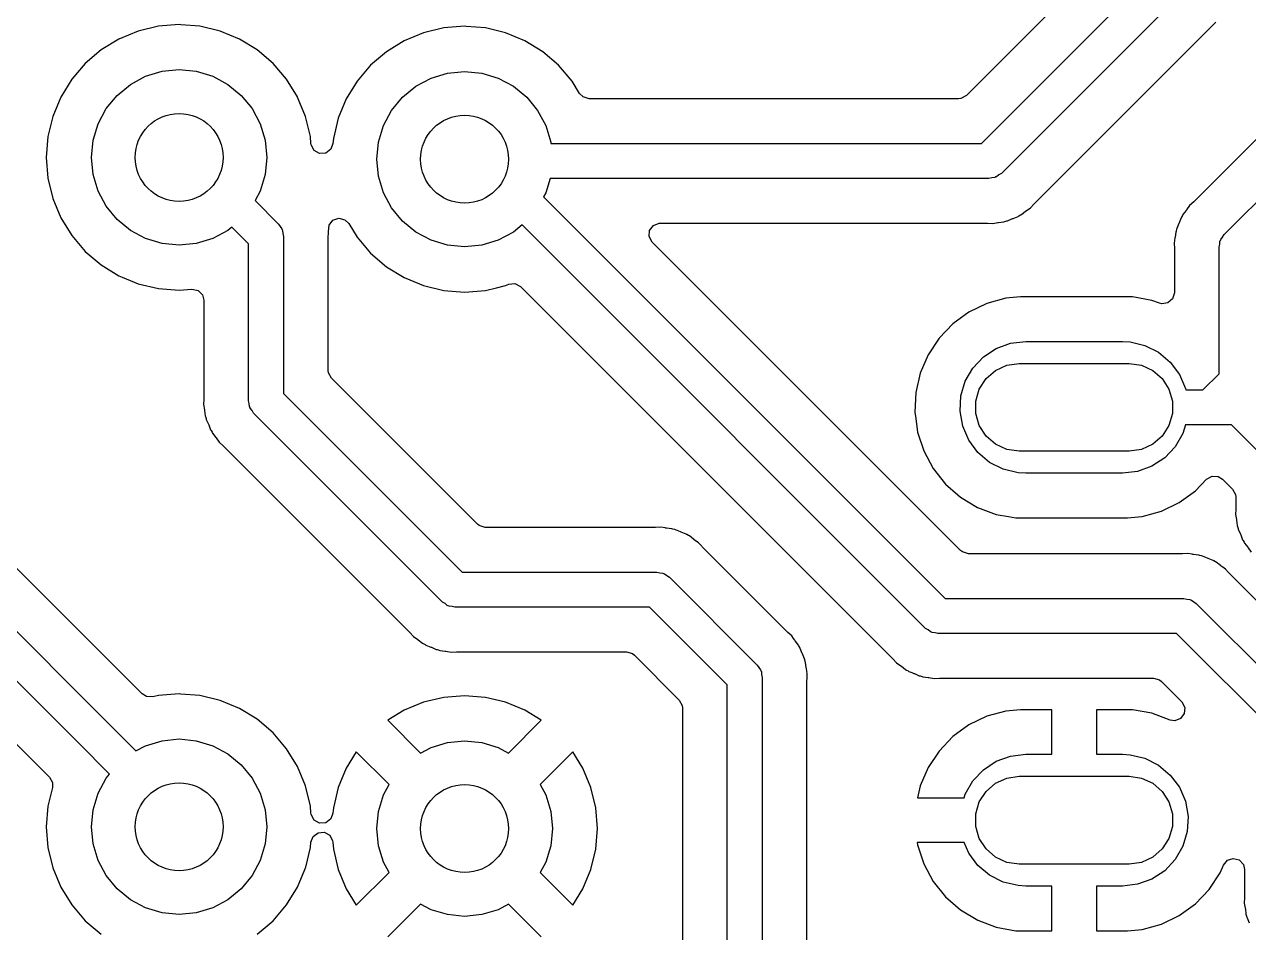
# Model space of a CAD drawing. Extents: x 4.53 to 6.71, y -5.98 to -2.05.
# Drawn here: x 4.961 to 5.509, y -5.662 to -5.255 of the extents above; entities that cross this region are included whole.
import ezdxf

# ---------------------------------------------------------------- set-up
doc = ezdxf.new("R2010")
doc.units = 0
doc.header["$MEASUREMENT"] = 0
doc.layers.add('BLACK', color=7, linetype='CONTINUOUS')

msp = doc.modelspace()

# ---------------------------------------------------------------- linework, layer by layer
at = {"layer": 'BLACK', "linetype": 'CONTINUOUS'}
for p, q in [((5.67931, -5.13951), (5.48492, -5.3339)), ((5.49837, -5.34876), (5.70079, -5.14634)), ((5.44624, -5.22297), (5.38281, -5.2864)), ((5.38965, -5.30787), (5.46772, -5.22981)), ((5.48116, -5.23864), (5.39848, -5.32132)), ((5.02061, -5.25535), (5.01152, -5.25753)), ((5.02992, -5.25462), (5.02061, -5.25535)), ((5.03065, -5.25468), (5.02992, -5.25462)), ((5.02992, -5.25462), (5.02992, -5.25462)), ((5.03924, -5.25535), (5.03065, -5.25468)), ((5.04832, -5.25753), (5.03924, -5.25535)), ((5.14856, -5.25614), (5.13947, -5.25832)), ((5.15787, -5.25541), (5.14856, -5.25614)), ((5.15861, -5.25547), (5.15787, -5.25541)), ((5.15787, -5.25541), (5.15787, -5.25541)), ((5.16719, -5.25614), (5.15861, -5.25547)), ((5.17628, -5.25832), (5.16719, -5.25614)), ((5.41334, -5.33477), (5.49461, -5.2535)), ((5.00288, -5.26111), (4.99492, -5.26599)), ((5.01152, -5.25753), (5.00288, -5.26111)), ((5.05696, -5.26111), (5.04832, -5.25753)), ((5.06493, -5.26599), (5.05696, -5.26111)), ((5.13084, -5.2619), (5.12287, -5.26678)), ((5.13947, -5.25832), (5.13084, -5.2619)), ((5.18491, -5.2619), (5.17628, -5.25832)), ((5.19288, -5.26678), (5.18491, -5.2619)), ((4.99492, -5.26599), (4.98781, -5.27206)), ((5.07203, -5.27206), (5.06493, -5.26599)), ((5.12287, -5.26678), (5.11576, -5.27285)), ((5.19998, -5.27285), (5.19288, -5.26678)), ((4.98781, -5.27206), (4.98174, -5.27917)), ((5.0781, -5.27917), (5.07203, -5.27206)), ((5.11576, -5.27285), (5.10969, -5.27996)), ((5.20605, -5.27996), (5.19998, -5.27285)), ((5.00806, -5.28145), (5.01486, -5.27782)), ((5.01486, -5.27782), (5.02224, -5.27558)), ((5.02224, -5.27558), (5.02992, -5.27482)), ((5.02992, -5.27482), (5.0376, -5.27558)), ((5.0376, -5.27558), (5.04498, -5.27782)), ((5.04498, -5.27782), (5.05178, -5.28145)), ((5.14282, -5.27861), (5.1502, -5.27637)), ((5.1502, -5.27637), (5.15787, -5.27561)), ((5.15787, -5.27561), (5.16555, -5.27637)), ((5.16555, -5.27637), (5.17293, -5.27861)), ((4.98174, -5.27917), (4.97686, -5.28714)), ((5.0021, -5.28635), (5.00806, -5.28145)), ((5.05178, -5.28145), (5.05775, -5.28635)), ((5.08294, -5.28707), (5.0781, -5.27917)), ((5.10969, -5.27996), (5.10481, -5.28792)), ((5.13005, -5.28714), (5.13601, -5.28224)), ((5.13601, -5.28224), (5.14282, -5.27861)), ((5.17293, -5.27861), (5.17974, -5.28224)), ((5.17974, -5.28224), (5.1857, -5.28714)), ((5.20944, -5.28549), (5.20605, -5.27996)), ((4.97686, -5.28714), (4.97328, -5.29577)), ((4.9972, -5.29231), (5.0021, -5.28635)), ((5.05775, -5.28635), (5.06264, -5.29231)), ((5.08298, -5.28714), (5.08294, -5.28707)), ((5.08331, -5.28792), (5.08298, -5.28714)), ((5.08656, -5.29577), (5.08331, -5.28792)), ((5.10481, -5.28792), (5.10124, -5.29656)), ((5.12516, -5.2931), (5.13005, -5.28714)), ((5.1857, -5.28714), (5.19059, -5.2931)), ((5.21099, -5.28707), (5.20944, -5.28549)), ((5.21367, -5.28785), (5.21099, -5.28707)), ((5.3793, -5.28785), (5.21367, -5.28785)), ((5.38036, -5.28774), (5.3793, -5.28785)), ((5.38281, -5.2864), (5.38036, -5.28774)), ((4.99357, -5.29911), (4.9972, -5.29231)), ((5.06264, -5.29231), (5.06628, -5.29911)), ((5.12152, -5.2999), (5.12516, -5.2931)), ((5.19059, -5.2931), (5.19423, -5.2999)), ((4.97328, -5.29577), (4.9711, -5.30486)), ((4.99133, -5.3065), (4.99357, -5.29911)), ((5.06628, -5.29911), (5.06852, -5.3065)), ((5.08874, -5.30486), (5.08656, -5.29577)), ((5.10124, -5.29656), (5.09905, -5.30564)), ((5.11928, -5.30728), (5.12152, -5.2999)), ((5.19423, -5.2999), (5.19647, -5.30728)), ((4.9711, -5.30486), (4.97037, -5.31417)), ((5.08898, -5.30793), (5.08874, -5.30486)), ((5.09905, -5.30564), (5.09887, -5.30793)), ((4.99057, -5.31417), (4.99133, -5.3065)), ((5.06852, -5.3065), (5.06927, -5.31417)), ((5.08907, -5.30856), (5.08898, -5.30793)), ((5.0904, -5.31102), (5.08907, -5.30856)), ((5.09284, -5.31238), (5.0904, -5.31102)), ((5.09788, -5.31054), (5.09563, -5.3122)), ((5.09887, -5.30793), (5.09788, -5.31054)), ((5.11852, -5.31496), (5.11928, -5.30728)), ((5.19647, -5.30728), (5.19653, -5.30787)), ((5.19653, -5.30787), (5.38965, -5.30787)), ((4.97037, -5.31417), (4.9711, -5.32349)), ((4.99133, -5.32185), (4.99057, -5.31417)), ((5.06927, -5.31417), (5.06852, -5.32185)), ((5.09563, -5.3122), (5.09284, -5.31238)), ((5.11928, -5.32264), (5.11852, -5.31496)), ((4.99357, -5.32923), (4.99133, -5.32185)), ((5.06852, -5.32185), (5.06628, -5.32923)), ((5.39736, -5.32202), (5.39633, -5.32284)), ((5.39848, -5.32132), (5.39736, -5.32202)), ((4.9711, -5.32349), (4.97328, -5.33258)), ((5.12152, -5.33002), (5.11928, -5.32264)), ((5.19617, -5.32362), (5.19423, -5.33002)), ((5.39291, -5.32362), (5.19617, -5.32362)), ((5.3942, -5.32333), (5.39291, -5.32362)), ((5.39551, -5.32318), (5.3942, -5.32333)), ((5.39589, -5.32294), (5.39551, -5.32318)), ((5.39633, -5.32284), (5.39589, -5.32294)), ((4.97328, -5.33258), (4.97686, -5.34121)), ((4.9972, -5.33603), (4.99357, -5.32923)), ((5.06628, -5.32923), (5.06397, -5.33354)), ((5.12516, -5.33682), (5.12152, -5.33002)), ((5.19423, -5.33002), (5.1933, -5.33177)), ((5.1933, -5.33177), (5.20555, -5.34402)), ((5.0021, -5.342), (4.9972, -5.33603)), ((5.06397, -5.33354), (5.07445, -5.34402)), ((5.13005, -5.34279), (5.12516, -5.33682)), ((5.40745, -5.33979), (5.40934, -5.33832)), ((5.40934, -5.33832), (5.40957, -5.33814)), ((5.40957, -5.33814), (5.41155, -5.33678)), ((5.41155, -5.33678), (5.41313, -5.33499)), ((5.41313, -5.33499), (5.41334, -5.33477)), ((5.48137, -5.33791), (5.47989, -5.33979)), ((5.48154, -5.33767), (5.48137, -5.33791)), ((5.4829, -5.3357), (5.48154, -5.33767)), ((5.4847, -5.33411), (5.4829, -5.3357)), ((5.48492, -5.3339), (5.4847, -5.33411)), ((4.97686, -5.34121), (4.98174, -5.34918)), ((5.00806, -5.34689), (5.0021, -5.342)), ((5.07445, -5.34402), (5.07515, -5.34514)), ((5.09711, -5.34452), (5.09886, -5.34234)), ((5.09886, -5.34234), (5.10151, -5.34145)), ((5.10151, -5.34145), (5.10422, -5.34213)), ((5.10422, -5.34213), (5.10593, -5.34382)), ((5.10593, -5.34382), (5.10969, -5.34997)), ((5.13601, -5.34768), (5.13005, -5.34279)), ((5.20555, -5.34402), (5.37334, -5.51181)), ((5.24249, -5.34463), (5.24511, -5.34365)), ((5.24511, -5.34365), (5.24546, -5.34364)), ((5.24546, -5.34364), (5.39192, -5.34364)), ((5.39192, -5.34364), (5.39222, -5.34365)), ((5.39222, -5.34365), (5.39461, -5.3438)), ((5.39461, -5.3438), (5.39697, -5.34336)), ((5.39461, -5.3438), (5.39461, -5.3438)), ((5.39461, -5.3438), (5.39461, -5.3438)), ((5.39697, -5.34336), (5.39726, -5.34332)), ((5.39726, -5.34332), (5.39964, -5.34303)), ((5.39964, -5.34303), (5.40001, -5.34289)), ((5.40001, -5.34289), (5.40088, -5.34265)), ((5.40088, -5.34265), (5.40127, -5.34257)), ((5.40127, -5.34257), (5.40346, -5.34159)), ((5.40346, -5.34159), (5.40373, -5.34148)), ((5.40373, -5.34148), (5.40597, -5.34063)), ((5.40597, -5.34063), (5.4063, -5.3404)), ((5.4063, -5.3404), (5.40708, -5.33996)), ((5.40708, -5.33996), (5.40745, -5.33979)), ((5.47809, -5.34379), (5.47711, -5.34597)), ((5.47821, -5.34351), (5.47809, -5.34379)), ((5.47906, -5.34127), (5.47821, -5.34351)), ((5.47929, -5.34094), (5.47906, -5.34127)), ((5.47973, -5.34016), (5.47929, -5.34094)), ((5.47989, -5.33979), (5.47973, -5.34016)), ((4.98174, -5.34918), (4.98781, -5.35628)), ((5.01486, -5.35053), (5.00806, -5.34689)), ((5.05178, -5.34689), (5.04498, -5.35053)), ((5.05358, -5.34542), (5.05178, -5.34689)), ((5.061, -5.35285), (5.05358, -5.34542)), ((5.07515, -5.34514), (5.07597, -5.34617)), ((5.07597, -5.34617), (5.07607, -5.34661)), ((5.07607, -5.34661), (5.07631, -5.34699)), ((5.07631, -5.34699), (5.07646, -5.3483)), ((5.07646, -5.3483), (5.07675, -5.34959)), ((5.07675, -5.34959), (5.07675, -5.41995)), ((5.09678, -5.35028), (5.09692, -5.34789)), ((5.09682, -5.3473), (5.09711, -5.34452)), ((5.0969, -5.34775), (5.09682, -5.3473)), ((5.09692, -5.34789), (5.0969, -5.34775)), ((5.14282, -5.35132), (5.13601, -5.34768)), ((5.17974, -5.34768), (5.17293, -5.35132)), ((5.18369, -5.34443), (5.17974, -5.34768)), ((5.19441, -5.35515), (5.18369, -5.34443)), ((5.24061, -5.34966), (5.24081, -5.34687)), ((5.24195, -5.35211), (5.24061, -5.34966)), ((5.24081, -5.34687), (5.24249, -5.34463)), ((5.47665, -5.34761), (5.47637, -5.34998)), ((5.4768, -5.34723), (5.47665, -5.34761)), ((5.47704, -5.34637), (5.4768, -5.34723)), ((5.47711, -5.34597), (5.47704, -5.34637)), ((5.49767, -5.34988), (5.49837, -5.34876)), ((5.02224, -5.35277), (5.01486, -5.35053)), ((5.02992, -5.35352), (5.02224, -5.35277)), ((5.0376, -5.35277), (5.02992, -5.35352)), ((5.04498, -5.35053), (5.0376, -5.35277)), ((5.061, -5.42321), (5.061, -5.35285)), ((5.09677, -5.35058), (5.09678, -5.35028)), ((5.09677, -5.4096), (5.09677, -5.35058)), ((5.10969, -5.34997), (5.11576, -5.35707)), ((5.1502, -5.35355), (5.14282, -5.35132)), ((5.15787, -5.35431), (5.1502, -5.35355)), ((5.16555, -5.35355), (5.15787, -5.35431)), ((5.17293, -5.35132), (5.16555, -5.35355)), ((5.36451, -5.52525), (5.19441, -5.35515)), ((5.19441, -5.35515), (5.19441, -5.35515)), ((5.38018, -5.49034), (5.24195, -5.35211)), ((5.47632, -5.35028), (5.47589, -5.35263)), ((5.47589, -5.35263), (5.47603, -5.35502)), ((5.47603, -5.35502), (5.47604, -5.35532)), ((5.47604, -5.35532), (5.47604, -5.37484)), ((5.47637, -5.34998), (5.47632, -5.35028)), ((5.49606, -5.35433), (5.49636, -5.35304)), ((5.49606, -5.41111), (5.49606, -5.35433)), ((5.49636, -5.35304), (5.4965, -5.35173)), ((5.4965, -5.35173), (5.49674, -5.35135)), ((5.49674, -5.35135), (5.49684, -5.35091)), ((5.49684, -5.35091), (5.49767, -5.34988)), ((4.98781, -5.35628), (4.99492, -5.36235)), ((5.11576, -5.35707), (5.12287, -5.36314)), ((4.99492, -5.36235), (5.00288, -5.36724)), ((5.12287, -5.36314), (5.13084, -5.36802)), ((5.00288, -5.36724), (5.00288, -5.36724)), ((5.00288, -5.36724), (5.00288, -5.36724)), ((5.00288, -5.36724), (5.00441, -5.36787)), ((5.00441, -5.36787), (5.01152, -5.37081)), ((5.01152, -5.37081), (5.01152, -5.37081)), ((5.01152, -5.37081), (5.01152, -5.37081)), ((5.01152, -5.37081), (5.02061, -5.37299)), ((5.13084, -5.36802), (5.13084, -5.36802)), ((5.13084, -5.36802), (5.13084, -5.36802)), ((5.13084, -5.36802), (5.13337, -5.36907)), ((5.13337, -5.36907), (5.13947, -5.3716)), ((5.13947, -5.3716), (5.13947, -5.3716)), ((5.13947, -5.3716), (5.13947, -5.3716)), ((5.13947, -5.3716), (5.14856, -5.37378)), ((5.17222, -5.37257), (5.17628, -5.3716)), ((5.17628, -5.3716), (5.17765, -5.37103)), ((5.17765, -5.37103), (5.18043, -5.37073)), ((5.18043, -5.37073), (5.18293, -5.37198)), ((5.02061, -5.37299), (5.02992, -5.37373)), ((5.02992, -5.37373), (5.03563, -5.37328)), ((5.03563, -5.37328), (5.03837, -5.37385)), ((5.03837, -5.37385), (5.04036, -5.37581)), ((5.04036, -5.37581), (5.04098, -5.37822)), ((5.14856, -5.37378), (5.15787, -5.37451)), ((5.15787, -5.37451), (5.16719, -5.37378)), ((5.16719, -5.37378), (5.17222, -5.37257)), ((5.16719, -5.37378), (5.16719, -5.37378)), ((5.16719, -5.37378), (5.16719, -5.37378)), ((5.18293, -5.37198), (5.18305, -5.37211)), ((5.18305, -5.37211), (5.34965, -5.53871)), ((5.40057, -5.37723), (5.39197, -5.37961)), ((5.40711, -5.37664), (5.40057, -5.37723)), ((5.40722, -5.37663), (5.40711, -5.37664)), ((5.40711, -5.37664), (5.40711, -5.37664)), ((5.45722, -5.37663), (5.40722, -5.37663)), ((5.46599, -5.37823), (5.45722, -5.37663)), ((5.45722, -5.37663), (5.45722, -5.37663)), ((5.47604, -5.37484), (5.47526, -5.37752)), ((5.04098, -5.37822), (5.04098, -5.42222)), ((5.39197, -5.37961), (5.38393, -5.38348)), ((5.46934, -5.37948), (5.46599, -5.37823)), ((5.46599, -5.37823), (5.46599, -5.37823)), ((5.46599, -5.37823), (5.46599, -5.37823)), ((5.47038, -5.37975), (5.46934, -5.37948)), ((5.47314, -5.37935), (5.47038, -5.37975)), ((5.47526, -5.37752), (5.47314, -5.37935)), ((5.38055, -5.38593), (5.37672, -5.38872)), ((5.38393, -5.38348), (5.38055, -5.38593)), ((5.37672, -5.38872), (5.37055, -5.39516)), ((5.37672, -5.38872), (5.37672, -5.38872)), ((5.37672, -5.38872), (5.37672, -5.38872)), ((5.37055, -5.39516), (5.36564, -5.40261)), ((5.3962, -5.39979), (5.40264, -5.39745)), ((5.40264, -5.39745), (5.40945, -5.39665)), ((5.40945, -5.39665), (5.45276, -5.39665)), ((5.45276, -5.39665), (5.45618, -5.39685)), ((5.45618, -5.39685), (5.46285, -5.39843)), ((5.46285, -5.39843), (5.46898, -5.40151)), ((5.36564, -5.40261), (5.36214, -5.41081)), ((5.38576, -5.40855), (5.39047, -5.40356)), ((5.39047, -5.40356), (5.3962, -5.39979)), ((5.46898, -5.40151), (5.47423, -5.40592)), ((5.09688, -5.41065), (5.09677, -5.4096)), ((5.38234, -5.41449), (5.38576, -5.40855)), ((5.39162, -5.41329), (5.39585, -5.40962)), ((5.39585, -5.40962), (5.40095, -5.40729)), ((5.40095, -5.40729), (5.4065, -5.4065)), ((5.4065, -5.4065), (5.45571, -5.4065)), ((5.45571, -5.4065), (5.46125, -5.40729)), ((5.46125, -5.40729), (5.46635, -5.40962)), ((5.46635, -5.40962), (5.47059, -5.41329)), ((5.47423, -5.40592), (5.47833, -5.41142)), ((5.09822, -5.41311), (5.09688, -5.41065)), ((5.16364, -5.47853), (5.09822, -5.41311)), ((5.36214, -5.41081), (5.36015, -5.4195)), ((5.38037, -5.42105), (5.38234, -5.41449)), ((5.38859, -5.418), (5.39162, -5.41329)), ((5.47059, -5.41329), (5.47361, -5.418)), ((5.47833, -5.41142), (5.48104, -5.41771)), ((5.48886, -5.41831), (5.49606, -5.41111)), ((5.07675, -5.41995), (5.1568, -5.5)), ((5.36015, -5.4195), (5.35975, -5.42841)), ((5.37997, -5.4279), (5.38037, -5.42105)), ((5.38701, -5.42338), (5.38859, -5.418)), ((5.47361, -5.418), (5.47519, -5.42338)), ((5.48104, -5.41771), (5.48115, -5.41831)), ((5.48115, -5.41831), (5.48886, -5.41831)), ((5.00801, -5.54927), (4.88368, -5.42494)), ((5.04097, -5.42251), (5.04083, -5.4249)), ((5.04083, -5.4249), (5.04126, -5.42726)), ((5.04098, -5.42222), (5.04097, -5.42251)), ((5.0613, -5.4245), (5.061, -5.42321)), ((5.06145, -5.42581), (5.0613, -5.4245)), ((5.06168, -5.42619), (5.06145, -5.42581)), ((5.06178, -5.42662), (5.06168, -5.42619)), ((5.06261, -5.42766), (5.06178, -5.42662)), ((5.38701, -5.42898), (5.38701, -5.42338)), ((5.47519, -5.42338), (5.47519, -5.42898)), ((4.8622, -5.43178), (4.99575, -5.56532)), ((5.04126, -5.42726), (5.04131, -5.42756)), ((5.04131, -5.42756), (5.0416, -5.42993)), ((5.0416, -5.42993), (5.04174, -5.43031)), ((5.04174, -5.43031), (5.04198, -5.43117)), ((5.04198, -5.43117), (5.04205, -5.43157)), ((5.04205, -5.43157), (5.04303, -5.43375)), ((5.06331, -5.42878), (5.06261, -5.42766)), ((5.14798, -5.51344), (5.06331, -5.42878)), ((5.35975, -5.42841), (5.36013, -5.43117)), ((5.36013, -5.43117), (5.36095, -5.43725)), ((5.38116, -5.43465), (5.37997, -5.4279)), ((5.38859, -5.43436), (5.38701, -5.42898)), ((5.47519, -5.42898), (5.47361, -5.43436)), ((5.04303, -5.43375), (5.04315, -5.43403)), ((5.04315, -5.43403), (5.044, -5.43627)), ((5.044, -5.43627), (5.04423, -5.4366)), ((5.04423, -5.4366), (5.04467, -5.43738)), ((5.04467, -5.43738), (5.04483, -5.43774)), ((5.36095, -5.43725), (5.36111, -5.43774)), ((5.38388, -5.44094), (5.38116, -5.43465)), ((5.39162, -5.43907), (5.38859, -5.43436)), ((5.47361, -5.43436), (5.47059, -5.43907)), ((5.48101, -5.43406), (5.47987, -5.43788)), ((5.49213, -5.43406), (5.48101, -5.43406)), ((5.50166, -5.43406), (5.49213, -5.43406)), ((5.52362, -5.45602), (5.50166, -5.43406)), ((5.04483, -5.43774), (5.04631, -5.43963)), ((5.04631, -5.43963), (5.04649, -5.43987)), ((5.04649, -5.43987), (5.04785, -5.44184)), ((5.04785, -5.44184), (5.04964, -5.44343)), ((5.36111, -5.43774), (5.3637, -5.44573)), ((5.38797, -5.44644), (5.38388, -5.44094)), ((5.39585, -5.44274), (5.39162, -5.43907)), ((5.40095, -5.44507), (5.39585, -5.44274)), ((5.46635, -5.44274), (5.46125, -5.44507)), ((5.47059, -5.43907), (5.46635, -5.44274)), ((5.47987, -5.43788), (5.47644, -5.44381)), ((5.04964, -5.44343), (5.04986, -5.44363)), ((5.04986, -5.44363), (5.13312, -5.5269)), ((5.3637, -5.44573), (5.36793, -5.45359)), ((5.39322, -5.45085), (5.38797, -5.44644)), ((5.4065, -5.44587), (5.40095, -5.44507)), ((5.45571, -5.44587), (5.4065, -5.44587)), ((5.46125, -5.44507), (5.45571, -5.44587)), ((5.47644, -5.44381), (5.47174, -5.4488)), ((4.98461, -5.57645), (4.86052, -5.45236)), ((5.36793, -5.45359), (5.37349, -5.46056)), ((5.39935, -5.45393), (5.39322, -5.45085)), ((5.40602, -5.45551), (5.39935, -5.45393)), ((5.46601, -5.45257), (5.45957, -5.45491)), ((5.47174, -5.4488), (5.46601, -5.45257)), ((5.40945, -5.45571), (5.40602, -5.45551)), ((5.45276, -5.45571), (5.40945, -5.45571)), ((5.45957, -5.45491), (5.45276, -5.45571)), ((5.48549, -5.46364), (5.49051, -5.45839)), ((5.49051, -5.45839), (5.49293, -5.457)), ((5.49293, -5.457), (5.49572, -5.45713)), ((5.49572, -5.45713), (5.4976, -5.45831)), ((5.4976, -5.45831), (5.50215, -5.46286)), ((5.37349, -5.46056), (5.37903, -5.4654)), ((5.47827, -5.46889), (5.48549, -5.46364)), ((5.50215, -5.46286), (5.50349, -5.46531)), ((5.37903, -5.4654), (5.38021, -5.46643)), ((5.38021, -5.46643), (5.38786, -5.471)), ((5.47024, -5.47276), (5.47827, -5.46889)), ((5.50349, -5.46531), (5.5036, -5.46636)), ((5.5036, -5.46636), (5.5036, -5.47145)), ((4.85368, -5.47383), (4.97177, -5.59193)), ((5.38786, -5.471), (5.39621, -5.47414)), ((5.39621, -5.47414), (5.40169, -5.47513)), ((5.40169, -5.47513), (5.40499, -5.47573)), ((5.40499, -5.47573), (5.40499, -5.47573)), ((5.40499, -5.47573), (5.45487, -5.47573)), ((5.45487, -5.47573), (5.45498, -5.47573)), ((5.45498, -5.47573), (5.46164, -5.47513)), ((5.46164, -5.47513), (5.47024, -5.47276)), ((5.50359, -5.47175), (5.50345, -5.47414)), ((5.50345, -5.47414), (5.50388, -5.47649)), ((5.5036, -5.47145), (5.50359, -5.47175)), ((5.16447, -5.47919), (5.16364, -5.47853)), ((5.16715, -5.47998), (5.16447, -5.47919)), ((5.2431, -5.47998), (5.16715, -5.47998)), ((5.2434, -5.47997), (5.2431, -5.47998)), ((5.24579, -5.47983), (5.2434, -5.47997)), ((5.24784, -5.4802), (5.24579, -5.47983)), ((5.24815, -5.48026), (5.24784, -5.4802)), ((5.24844, -5.4803), (5.24815, -5.48026)), ((5.25082, -5.48059), (5.24844, -5.4803)), ((5.25119, -5.48073), (5.25082, -5.48059)), ((5.25206, -5.48098), (5.25119, -5.48073)), ((5.25245, -5.48105), (5.25206, -5.48098)), ((5.25464, -5.48203), (5.25245, -5.48105)), ((5.50388, -5.47649), (5.50393, -5.47679)), ((5.50393, -5.47679), (5.50421, -5.47917)), ((5.50421, -5.47917), (5.50436, -5.47954)), ((5.50436, -5.47954), (5.5046, -5.48041)), ((5.5046, -5.48041), (5.50467, -5.4808)), ((5.50467, -5.4808), (5.50565, -5.48298)), ((5.25491, -5.48215), (5.25464, -5.48203)), ((5.25715, -5.48299), (5.25491, -5.48215)), ((5.25734, -5.48312), (5.25715, -5.48299)), ((5.25715, -5.48299), (5.25715, -5.48299)), ((5.25748, -5.48322), (5.25734, -5.48312)), ((5.25826, -5.48366), (5.25748, -5.48322)), ((5.25863, -5.48383), (5.25826, -5.48366)), ((5.26052, -5.4853), (5.25863, -5.48383)), ((5.26076, -5.48548), (5.26052, -5.4853)), ((5.26078, -5.4855), (5.26076, -5.48548)), ((5.26273, -5.48684), (5.26078, -5.4855)), ((5.26417, -5.48847), (5.26273, -5.48684)), ((5.50565, -5.48298), (5.50577, -5.48326)), ((5.50577, -5.48326), (5.50662, -5.4855)), ((5.50662, -5.4855), (5.50684, -5.48583)), ((5.50684, -5.48583), (5.50728, -5.48661)), ((5.50728, -5.48661), (5.50745, -5.48698)), ((5.50745, -5.48698), (5.50893, -5.48886)), ((5.26432, -5.48863), (5.26417, -5.48847)), ((5.26452, -5.48885), (5.26432, -5.48863)), ((5.30249, -5.52682), (5.26452, -5.48885)), ((5.38101, -5.491), (5.38018, -5.49034)), ((5.38369, -5.49179), (5.38101, -5.491)), ((5.47932, -5.49179), (5.38369, -5.49179)), ((5.47962, -5.49178), (5.47932, -5.49179)), ((5.48201, -5.49164), (5.47962, -5.49178)), ((5.48406, -5.49201), (5.48201, -5.49164)), ((5.48437, -5.49207), (5.48406, -5.49201)), ((5.48466, -5.49211), (5.48437, -5.49207)), ((5.48704, -5.4924), (5.48466, -5.49211)), ((5.48741, -5.49255), (5.48704, -5.4924)), ((5.50893, -5.48886), (5.5091, -5.4891)), ((5.5091, -5.4891), (5.51046, -5.49107)), ((5.48828, -5.49279), (5.48741, -5.49255)), ((5.48867, -5.49286), (5.48828, -5.49279)), ((5.49086, -5.49384), (5.48867, -5.49286)), ((5.49113, -5.49396), (5.49086, -5.49384)), ((5.49337, -5.4948), (5.49113, -5.49396)), ((5.49365, -5.495), (5.49337, -5.4948)), ((5.49337, -5.4948), (5.49337, -5.4948)), ((5.4937, -5.49503), (5.49365, -5.495)), ((5.49449, -5.49547), (5.4937, -5.49503)), ((5.49485, -5.49564), (5.49449, -5.49547)), ((5.49674, -5.49712), (5.49485, -5.49564)), ((5.49698, -5.49729), (5.49674, -5.49712)), ((5.49775, -5.49782), (5.49698, -5.49729)), ((5.49895, -5.49865), (5.49775, -5.49782)), ((5.1568, -5.5), (5.24409, -5.5)), ((5.24409, -5.5), (5.24538, -5.50029)), ((5.24538, -5.50029), (5.2467, -5.50044)), ((5.2467, -5.50044), (5.24707, -5.50068)), ((5.24707, -5.50068), (5.24751, -5.50078)), ((5.24751, -5.50078), (5.24854, -5.5016)), ((5.24854, -5.5016), (5.24966, -5.50231)), ((5.24966, -5.50231), (5.28903, -5.54168)), ((5.50037, -5.50026), (5.49895, -5.49865)), ((5.50054, -5.50045), (5.50037, -5.50026)), ((5.50074, -5.50066), (5.50054, -5.50045)), ((5.55445, -5.55438), (5.50074, -5.50066)), ((5.14909, -5.51414), (5.14798, -5.51344)), ((5.15013, -5.51497), (5.14909, -5.51414)), ((5.37334, -5.51181), (5.48031, -5.51181)), ((5.48031, -5.51181), (5.4816, -5.5121)), ((5.4816, -5.5121), (5.48292, -5.51225)), ((5.48292, -5.51225), (5.48329, -5.51249)), ((5.48329, -5.51249), (5.48373, -5.51259)), ((5.48373, -5.51259), (5.48476, -5.51341)), ((5.48476, -5.51341), (5.48588, -5.51412)), ((5.48588, -5.51412), (5.541, -5.56924)), ((5.15056, -5.51507), (5.15013, -5.51497)), ((5.15094, -5.51531), (5.15056, -5.51507)), ((5.15226, -5.51545), (5.15094, -5.51531)), ((5.15354, -5.51575), (5.15226, -5.51545)), ((5.24083, -5.51575), (5.15354, -5.51575)), ((5.27559, -5.55051), (5.24083, -5.51575)), ((5.36563, -5.52596), (5.36451, -5.52525)), ((5.13312, -5.5269), (5.13332, -5.52711)), ((5.13332, -5.52711), (5.13491, -5.52891)), ((5.13491, -5.52891), (5.13688, -5.53027)), ((5.13688, -5.53027), (5.13712, -5.53044)), ((5.13712, -5.53044), (5.13901, -5.53192)), ((5.3027, -5.52702), (5.30249, -5.52682)), ((5.3045, -5.52861), (5.3027, -5.52702)), ((5.30534, -5.52984), (5.3045, -5.52861)), ((5.30586, -5.53058), (5.30534, -5.52984)), ((5.30603, -5.53082), (5.30586, -5.53058)), ((5.30751, -5.53271), (5.30603, -5.53082)), ((5.36666, -5.52678), (5.36563, -5.52596)), ((5.3671, -5.52688), (5.36666, -5.52678)), ((5.36748, -5.52712), (5.3671, -5.52688)), ((5.36879, -5.52727), (5.36748, -5.52712)), ((5.37008, -5.52756), (5.36879, -5.52727)), ((5.47705, -5.52756), (5.37008, -5.52756)), ((5.52756, -5.57806), (5.47705, -5.52756)), ((5.13901, -5.53192), (5.13937, -5.53208)), ((5.13937, -5.53208), (5.14015, -5.53253)), ((5.14015, -5.53253), (5.14049, -5.53275)), ((5.14049, -5.53275), (5.14049, -5.53275)), ((5.14049, -5.53275), (5.14049, -5.53275)), ((5.14049, -5.53275), (5.14272, -5.5336)), ((5.14272, -5.5336), (5.143, -5.53372)), ((5.143, -5.53372), (5.14518, -5.5347)), ((5.14518, -5.5347), (5.14558, -5.53477)), ((5.14558, -5.53477), (5.14644, -5.53501)), ((5.14644, -5.53501), (5.14682, -5.53516)), ((5.14682, -5.53516), (5.1492, -5.53544)), ((5.1492, -5.53544), (5.14949, -5.53549)), ((5.14949, -5.53549), (5.15185, -5.53592)), ((5.15185, -5.53592), (5.15424, -5.53578)), ((5.15424, -5.53578), (5.15454, -5.53577)), ((5.15454, -5.53577), (5.23049, -5.53577)), ((5.23049, -5.53577), (5.23317, -5.53656)), ((5.30768, -5.53307), (5.30751, -5.53271)), ((5.30812, -5.53386), (5.30768, -5.53307)), ((5.30834, -5.53419), (5.30812, -5.53386)), ((5.30919, -5.53643), (5.30834, -5.53419)), ((5.23317, -5.53656), (5.23399, -5.53722)), ((5.23399, -5.53722), (5.25412, -5.55735)), ((5.28903, -5.54168), (5.28974, -5.54279)), ((5.30931, -5.5367), (5.30919, -5.53643)), ((5.31029, -5.53888), (5.30931, -5.5367)), ((5.3103, -5.53892), (5.31029, -5.53888)), ((5.31036, -5.53928), (5.3103, -5.53892)), ((5.3106, -5.54014), (5.31036, -5.53928)), ((5.31075, -5.54052), (5.3106, -5.54014)), ((5.31101, -5.54273), (5.31075, -5.54052)), ((5.34965, -5.53871), (5.34986, -5.53892)), ((5.34986, -5.53892), (5.35145, -5.54072)), ((5.35145, -5.54072), (5.35342, -5.54208)), ((5.28974, -5.54279), (5.29056, -5.54383)), ((5.29056, -5.54383), (5.29066, -5.54426)), ((5.29066, -5.54426), (5.2909, -5.54464)), ((5.2909, -5.54464), (5.29104, -5.54596)), ((5.29104, -5.54596), (5.29134, -5.54724)), ((5.29134, -5.54724), (5.29134, -5.70934)), ((5.31104, -5.5429), (5.31101, -5.54273)), ((5.31108, -5.54319), (5.31104, -5.5429)), ((5.31131, -5.54443), (5.31108, -5.54319)), ((5.31151, -5.54555), (5.31131, -5.54443)), ((5.31137, -5.54794), (5.31151, -5.54555)), ((5.35342, -5.54208), (5.35366, -5.54225)), ((5.35366, -5.54225), (5.35554, -5.54373)), ((5.35554, -5.54373), (5.35591, -5.5439)), ((5.35591, -5.5439), (5.35669, -5.54434)), ((5.35669, -5.54434), (5.35702, -5.54457)), ((5.35702, -5.54457), (5.35702, -5.54457)), ((5.35702, -5.54457), (5.35702, -5.54457)), ((5.35702, -5.54457), (5.35842, -5.54509)), ((5.35842, -5.54509), (5.35926, -5.54541)), ((5.35926, -5.54541), (5.35954, -5.54553)), ((5.35954, -5.54553), (5.36172, -5.54651)), ((5.36172, -5.54651), (5.36211, -5.54658)), ((5.36211, -5.54658), (5.36298, -5.54682)), ((5.36298, -5.54682), (5.36335, -5.54697)), ((5.36335, -5.54697), (5.36573, -5.54726)), ((5.36573, -5.54726), (5.36603, -5.5473)), ((5.36603, -5.5473), (5.36838, -5.54773)), ((5.00871, -5.54997), (5.00801, -5.54927)), ((5.00801, -5.54927), (5.00801, -5.54927)), ((5.01339, -5.55465), (5.00871, -5.54997)), ((5.27559, -5.7126), (5.27559, -5.55051)), ((5.31136, -5.54824), (5.31137, -5.54794)), ((5.31136, -5.69899), (5.31136, -5.54824)), ((5.36838, -5.54773), (5.37077, -5.54759)), ((5.36838, -5.54773), (5.36838, -5.54773)), ((5.36838, -5.54773), (5.36838, -5.54773)), ((5.37077, -5.54759), (5.37107, -5.54758)), ((5.37107, -5.54758), (5.46671, -5.54758)), ((5.46671, -5.54758), (5.46939, -5.54837)), ((5.46939, -5.54837), (5.47021, -5.54903)), ((5.47021, -5.54903), (5.47937, -5.55818)), ((5.01526, -5.55583), (5.01339, -5.55465)), ((5.01805, -5.55597), (5.01526, -5.55583)), ((5.0206, -5.55535), (5.01805, -5.55597)), ((5.02992, -5.55462), (5.0206, -5.55535)), ((5.03065, -5.55468), (5.02992, -5.55462)), ((5.02992, -5.55462), (5.02992, -5.55462)), ((5.03924, -5.55535), (5.03065, -5.55468)), ((5.04832, -5.55753), (5.03924, -5.55535)), ((5.05696, -5.56111), (5.04832, -5.55753)), ((5.13948, -5.55834), (5.13085, -5.56192)), ((5.14856, -5.55616), (5.13948, -5.55834)), ((5.15787, -5.55543), (5.14856, -5.55616)), ((5.16719, -5.55616), (5.15787, -5.55543)), ((5.17627, -5.55834), (5.16719, -5.55616)), ((5.1849, -5.56192), (5.17627, -5.55834)), ((5.25412, -5.55735), (5.25546, -5.5598)), ((5.47937, -5.55818), (5.48071, -5.56064)), ((5.06493, -5.56599), (5.05696, -5.56111)), ((5.13085, -5.56192), (5.12348, -5.56643)), ((5.19226, -5.56643), (5.1849, -5.56192)), ((5.25546, -5.5598), (5.25557, -5.56085)), ((5.25557, -5.56085), (5.25557, -5.71161)), ((5.40057, -5.56229), (5.39198, -5.56466)), ((5.40711, -5.5617), (5.40057, -5.56229)), ((5.40734, -5.56169), (5.40711, -5.5617)), ((5.4211, -5.56169), (5.40734, -5.56169)), ((5.4211, -5.58169), (5.4211, -5.56169)), ((5.45721, -5.56169), (5.4411, -5.56169)), ((5.4411, -5.56169), (5.4411, -5.58169)), ((5.46599, -5.56328), (5.45721, -5.56169)), ((5.47412, -5.56634), (5.46599, -5.56328)), ((5.48051, -5.56343), (5.47883, -5.56566)), ((5.48071, -5.56064), (5.48051, -5.56343)), ((4.99575, -5.56532), (5.01055, -5.58012)), ((5.07203, -5.57206), (5.06493, -5.56599)), ((5.12348, -5.56643), (5.12348, -5.56643)), ((5.12348, -5.56643), (5.13815, -5.5811)), ((5.17759, -5.5811), (5.19226, -5.56643)), ((5.19226, -5.56643), (5.19226, -5.56643)), ((5.38394, -5.56853), (5.37673, -5.57377)), ((5.39198, -5.56466), (5.38394, -5.56853)), ((5.47621, -5.56664), (5.47412, -5.56634)), ((5.47883, -5.56566), (5.47621, -5.56664)), ((5.0781, -5.57917), (5.07203, -5.57206)), ((5.37673, -5.57377), (5.37057, -5.58022)), ((4.99867, -5.59052), (4.98461, -5.57645)), ((5.01055, -5.58012), (5.01486, -5.57782)), ((5.01486, -5.57782), (5.02224, -5.57558)), ((5.02224, -5.57558), (5.02992, -5.57482)), ((5.02992, -5.57482), (5.0376, -5.57558)), ((5.0376, -5.57558), (5.04498, -5.57782)), ((5.04498, -5.57782), (5.05178, -5.58145)), ((5.08298, -5.58714), (5.0781, -5.57917)), ((5.13815, -5.5811), (5.14282, -5.57861)), ((5.14282, -5.57861), (5.1502, -5.57637)), ((5.1502, -5.57637), (5.15787, -5.57561)), ((5.15787, -5.57561), (5.16555, -5.57637)), ((5.16555, -5.57637), (5.17293, -5.57861)), ((5.17293, -5.57861), (5.17759, -5.5811)), ((5.37057, -5.58022), (5.36566, -5.58766)), ((5.05178, -5.58145), (5.05775, -5.58635)), ((5.10934, -5.58057), (5.10483, -5.58793)), ((5.12401, -5.59524), (5.10934, -5.58057)), ((5.10934, -5.58057), (5.10934, -5.58057)), ((5.20641, -5.58057), (5.19174, -5.59524)), ((5.21092, -5.58793), (5.20641, -5.58057)), ((5.20641, -5.58057), (5.20641, -5.58057)), ((5.39047, -5.5886), (5.3962, -5.58483)), ((5.3962, -5.58483), (5.40264, -5.58249)), ((5.40264, -5.58249), (5.40945, -5.58169)), ((5.40945, -5.58169), (5.4211, -5.58169)), ((5.4411, -5.58169), (5.45276, -5.58169)), ((5.45276, -5.58169), (5.45618, -5.58189)), ((5.45618, -5.58189), (5.46285, -5.58347)), ((5.46285, -5.58347), (5.46898, -5.58655)), ((4.9972, -5.59231), (4.99867, -5.59052)), ((5.05775, -5.58635), (5.06264, -5.59231)), ((5.08656, -5.59577), (5.08298, -5.58714)), ((5.10483, -5.58793), (5.10125, -5.59656)), ((5.21449, -5.59656), (5.21092, -5.58793)), ((5.36566, -5.58766), (5.36215, -5.59585)), ((5.38576, -5.59359), (5.39047, -5.5886)), ((5.46898, -5.58655), (5.47423, -5.59096)), ((5.47423, -5.59096), (5.47833, -5.59646)), ((4.97309, -5.59659), (4.9711, -5.60486)), ((4.97177, -5.59193), (4.97311, -5.59438)), ((4.97311, -5.59438), (4.97309, -5.59659)), ((4.99357, -5.59911), (4.9972, -5.59231)), ((5.06264, -5.59231), (5.06628, -5.59911)), ((5.08874, -5.60486), (5.08656, -5.59577)), ((5.10125, -5.59656), (5.09907, -5.60565)), ((5.12152, -5.5999), (5.12401, -5.59524)), ((5.19174, -5.59524), (5.19423, -5.5999)), ((5.21667, -5.60565), (5.21449, -5.59656)), ((5.36215, -5.59585), (5.36093, -5.60122)), ((5.38234, -5.59953), (5.38576, -5.59359)), ((5.39162, -5.59833), (5.39585, -5.59466)), ((5.39585, -5.59466), (5.40095, -5.59233)), ((5.40095, -5.59233), (5.4065, -5.59154)), ((5.4065, -5.59154), (5.45571, -5.59154)), ((5.45571, -5.59154), (5.46125, -5.59233)), ((5.46125, -5.59233), (5.46635, -5.59466)), ((5.46635, -5.59466), (5.47059, -5.59833)), ((5.47833, -5.59646), (5.48104, -5.60275)), ((4.99133, -5.6065), (4.99357, -5.59911)), ((5.06628, -5.59911), (5.06852, -5.6065)), ((5.11928, -5.60728), (5.12152, -5.5999)), ((5.19423, -5.5999), (5.19647, -5.60728)), ((5.36093, -5.60122), (5.36093, -5.60122)), ((5.36093, -5.60122), (5.38183, -5.60122)), ((5.38183, -5.60122), (5.38234, -5.59953)), ((5.38859, -5.60304), (5.39162, -5.59833)), ((5.47059, -5.59833), (5.47361, -5.60304)), ((4.9711, -5.60486), (4.97037, -5.61417)), ((4.99057, -5.61417), (4.99133, -5.6065)), ((5.06852, -5.6065), (5.06927, -5.61417)), ((5.08899, -5.60806), (5.08874, -5.60486)), ((5.09907, -5.60565), (5.09888, -5.60806)), ((5.11852, -5.61496), (5.11928, -5.60728)), ((5.19647, -5.60728), (5.19722, -5.61496)), ((5.21741, -5.61496), (5.21667, -5.60565)), ((5.38701, -5.60842), (5.38859, -5.60304)), ((5.47361, -5.60304), (5.47519, -5.60842)), ((5.48104, -5.60275), (5.48223, -5.6095)), ((5.08908, -5.60869), (5.08899, -5.60806)), ((5.09041, -5.61115), (5.08908, -5.60869)), ((5.09285, -5.61251), (5.09041, -5.61115)), ((5.09564, -5.61233), (5.09285, -5.61251)), ((5.09789, -5.61067), (5.09564, -5.61233)), ((5.09888, -5.60806), (5.09789, -5.61067)), ((5.38701, -5.61402), (5.38701, -5.60842)), ((5.47519, -5.60842), (5.47519, -5.61402)), ((5.48223, -5.6095), (5.48183, -5.61635)), ((4.97037, -5.61417), (4.9711, -5.62349)), ((4.99133, -5.62185), (4.99057, -5.61417)), ((5.06927, -5.61417), (5.06852, -5.62185)), ((5.08893, -5.62108), (5.08993, -5.61847)), ((5.08993, -5.61847), (5.09218, -5.61681)), ((5.09218, -5.61681), (5.09497, -5.61663)), ((5.09497, -5.61663), (5.09741, -5.61798)), ((5.09741, -5.61798), (5.09873, -5.62045)), ((5.11928, -5.62264), (5.11852, -5.61496)), ((5.19722, -5.61496), (5.19647, -5.62264)), ((5.21667, -5.62427), (5.21741, -5.61496)), ((5.38859, -5.6194), (5.38701, -5.61402)), ((5.47519, -5.61402), (5.47361, -5.6194)), ((5.48183, -5.61635), (5.47987, -5.62292)), ((4.9711, -5.62349), (4.97328, -5.63258)), ((4.99357, -5.62923), (4.99133, -5.62185)), ((5.06852, -5.62185), (5.06628, -5.62923)), ((5.08664, -5.63225), (5.08874, -5.62349)), ((5.08874, -5.62349), (5.08893, -5.62108)), ((5.09873, -5.62045), (5.09882, -5.62108)), ((5.09882, -5.62108), (5.09907, -5.62427)), ((5.12152, -5.63002), (5.11928, -5.62264)), ((5.19647, -5.62264), (5.19423, -5.63002)), ((5.36082, -5.62122), (5.36097, -5.62229)), ((5.38182, -5.62122), (5.36082, -5.62122)), ((5.36097, -5.62229), (5.36372, -5.63076)), ((5.38388, -5.62598), (5.38182, -5.62122)), ((5.39162, -5.62411), (5.38859, -5.6194)), ((5.39585, -5.62778), (5.39162, -5.62411)), ((5.47059, -5.62411), (5.46635, -5.62778)), ((5.47361, -5.6194), (5.47059, -5.62411)), ((5.47987, -5.62292), (5.47644, -5.62885)), ((4.9972, -5.63603), (4.99357, -5.62923)), ((5.06628, -5.62923), (5.06264, -5.63603)), ((5.09907, -5.62427), (5.10125, -5.63336)), ((5.21449, -5.63336), (5.21667, -5.62427)), ((5.38797, -5.63148), (5.38388, -5.62598)), ((5.40095, -5.63011), (5.39585, -5.62778)), ((5.46635, -5.62778), (5.46125, -5.63011)), ((5.47644, -5.62885), (5.47174, -5.63384)), ((5.49802, -5.63134), (5.4998, -5.62919)), ((5.4998, -5.62919), (5.50246, -5.62833)), ((5.50246, -5.62833), (5.50516, -5.62905)), ((5.50516, -5.62905), (5.50704, -5.63112)), ((4.97328, -5.63258), (4.97686, -5.64121)), ((5.08298, -5.64121), (5.08624, -5.63336)), ((5.08624, -5.63336), (5.08656, -5.63258)), ((5.08656, -5.63258), (5.08664, -5.63225)), ((5.10125, -5.63336), (5.10483, -5.64199)), ((5.10934, -5.64935), (5.12401, -5.63468)), ((5.12401, -5.63468), (5.12152, -5.63002)), ((5.19423, -5.63002), (5.19174, -5.63468)), ((5.19174, -5.63468), (5.20641, -5.64935)), ((5.21092, -5.64199), (5.21449, -5.63336)), ((5.36372, -5.63076), (5.36795, -5.63862)), ((5.39322, -5.63589), (5.38797, -5.63148)), ((5.4065, -5.63091), (5.40095, -5.63011)), ((5.45571, -5.63091), (5.4065, -5.63091)), ((5.46125, -5.63011), (5.45571, -5.63091)), ((5.47174, -5.63384), (5.46601, -5.63761)), ((5.49163, -5.64223), (5.49655, -5.63478)), ((5.49655, -5.63478), (5.49802, -5.63134)), ((5.50704, -5.63112), (5.50754, -5.63329)), ((5.50754, -5.63329), (5.50754, -5.64566)), ((5.0021, -5.642), (4.9972, -5.63603)), ((5.06264, -5.63603), (5.05775, -5.642)), ((5.36795, -5.63862), (5.37351, -5.64559)), ((5.39935, -5.63897), (5.39322, -5.63589)), ((5.40602, -5.64055), (5.39935, -5.63897)), ((5.40945, -5.64075), (5.40602, -5.64055)), ((5.45957, -5.63995), (5.45276, -5.64075)), ((5.46601, -5.63761), (5.45957, -5.63995)), ((4.97686, -5.64121), (4.98174, -5.64918)), ((5.00806, -5.64689), (5.0021, -5.642)), ((5.05775, -5.642), (5.05178, -5.64689)), ((5.0781, -5.64918), (5.08298, -5.64121)), ((5.10483, -5.64199), (5.10934, -5.64935)), ((5.20641, -5.64935), (5.21092, -5.64199)), ((5.37351, -5.64559), (5.38022, -5.65145)), ((5.4211, -5.64075), (5.40945, -5.64075)), ((5.4211, -5.66075), (5.4211, -5.64075)), ((5.45276, -5.64075), (5.4411, -5.64075)), ((5.4411, -5.64075), (5.4411, -5.66075)), ((5.48547, -5.64867), (5.49163, -5.64223)), ((5.50753, -5.64596), (5.50739, -5.64835)), ((5.50754, -5.64566), (5.50753, -5.64596)), ((4.98174, -5.64918), (4.98781, -5.65628)), ((5.01486, -5.65053), (5.00806, -5.64689)), ((5.02224, -5.65277), (5.01486, -5.65053)), ((5.04498, -5.65053), (5.0376, -5.65277)), ((5.05178, -5.64689), (5.04498, -5.65053)), ((5.07203, -5.65628), (5.0781, -5.64918)), ((5.10934, -5.64935), (5.10934, -5.64935)), ((5.13815, -5.64882), (5.12348, -5.66349)), ((5.14282, -5.65132), (5.13815, -5.64882)), ((5.1502, -5.65355), (5.14282, -5.65132)), ((5.17293, -5.65132), (5.16555, -5.65355)), ((5.17759, -5.64882), (5.17293, -5.65132)), ((5.19226, -5.66349), (5.17759, -5.64882)), ((5.20641, -5.64935), (5.20641, -5.64935)), ((5.38022, -5.65145), (5.38787, -5.65602)), ((5.47826, -5.65391), (5.48547, -5.64867)), ((5.50739, -5.64835), (5.50782, -5.65071)), ((5.50782, -5.65071), (5.50786, -5.651)), ((5.50786, -5.651), (5.50815, -5.65338)), ((4.98781, -5.65628), (4.99492, -5.66235)), ((5.02992, -5.65352), (5.02224, -5.65277)), ((5.0376, -5.65277), (5.02992, -5.65352)), ((5.06493, -5.66235), (5.07203, -5.65628)), ((5.15787, -5.65431), (5.1502, -5.65355)), ((5.16555, -5.65355), (5.15787, -5.65431)), ((5.38787, -5.65602), (5.39622, -5.65916)), ((5.47023, -5.65778), (5.47826, -5.65391)), ((5.50815, -5.65338), (5.50829, -5.65375)), ((5.50829, -5.65375), (5.50853, -5.65462)), ((5.50853, -5.65462), (5.50861, -5.65501)), ((5.50861, -5.65501), (5.50959, -5.6572)), ((5.39622, -5.65916), (5.40499, -5.66075)), ((5.40499, -5.66075), (5.4211, -5.66075)), ((5.4411, -5.66075), (5.45487, -5.66075)), ((5.45487, -5.66075), (5.45509, -5.66074)), ((5.45509, -5.66074), (5.46164, -5.66015)), ((5.46164, -5.66015), (5.47023, -5.65778))]:
    msp.add_line(p, q, dxfattribs=at)
at = {"layer": 'BLACK'}
for centre in [(5.02992, -5.31417), (5.15787, -5.31496), (5.02992, -5.61417), (5.15787, -5.61496)]:
    msp.add_circle(centre, 0.0197, dxfattribs=at)

doc.saveas('drawing.dxf')
